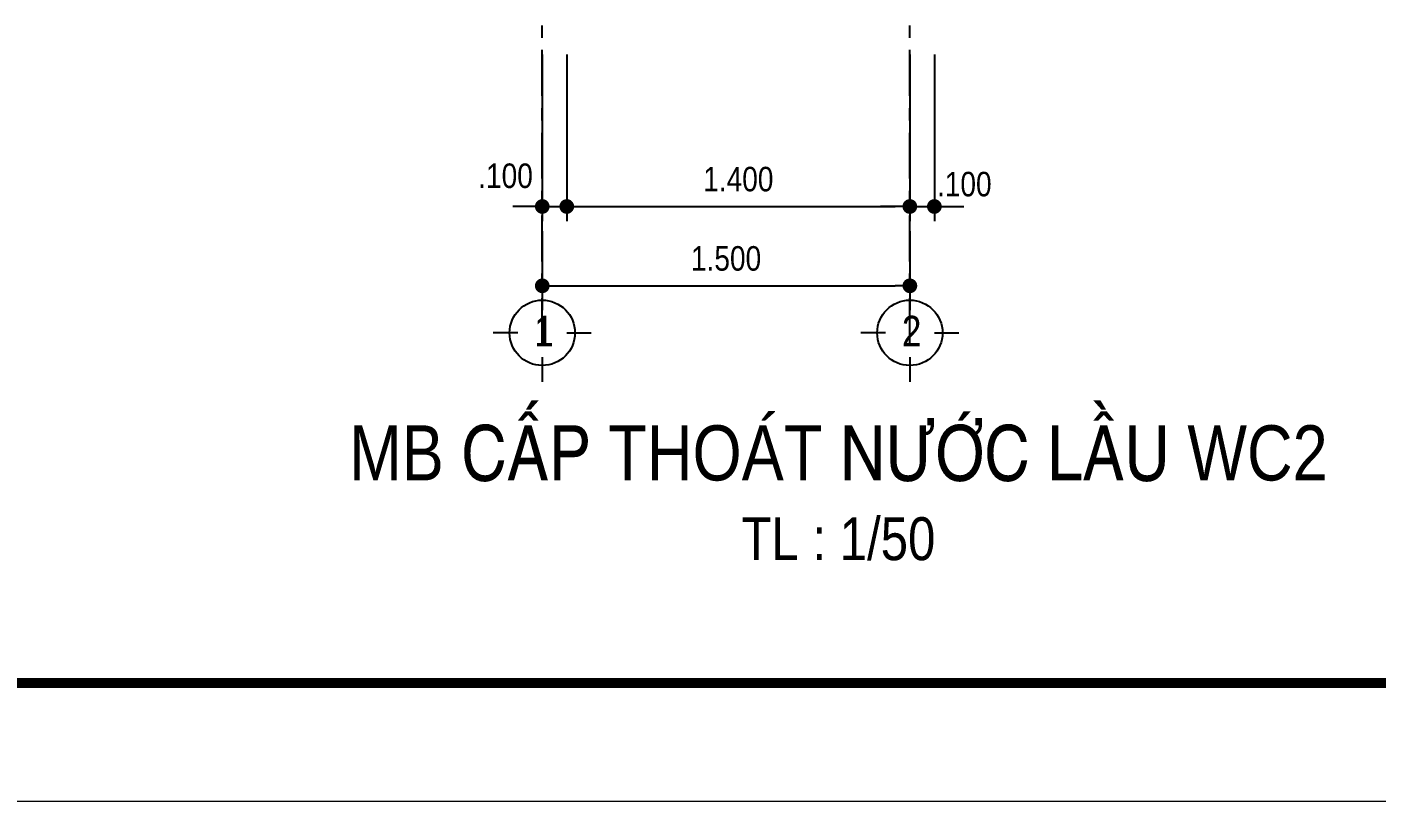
# Model space of a CAD drawing. Header units: millimetres. Extents: x -341 to 79, y 65 to 137.
# Drawn here: x -203.33 to -192.32, y 107.61 to 113.92 of the extents above; entities that cross this region are included whole.
import ezdxf

# ---------------------------------------------------------------- set-up
doc = ezdxf.new("R2010")
doc.units = ezdxf.units.MM
doc.header["$LTSCALE"] = 0.3
doc.header["$MEASUREMENT"] = 0
doc.linetypes.add('CENTER', pattern=[2, 1.25, -0.25, 0.25, -0.25])
doc.layers.get('0').update_dxf_attribs({"linetype": 'CONTINUOUS', "lineweight": 13})
doc.layers.get('DEFPOINTS').update_dxf_attribs({"linetype": 'CONTINUOUS', "lineweight": 13})
for name, color, linetype in [('CHU', 3, 'CONTINUOUS'), ('HATCH', 8, 'CONTINUOUS'), ('LAYER 1', 1, 'CONTINUOUS'), ('LAYER1', 1, 'CONTINUOUS'), ('LAYER7', 7, 'CONTINUOUS')]:
    doc.layers.add(name, color=color, linetype=linetype)
doc.styles.add('HELVE-KT', font='VHELVCN.TTF')
doc.dimstyles.new('1-50', dxfattribs={"dimtxt": 0.2, "dimasz": 0.12, "dimexe": 0.12, "dimexo": 0.2, "dimgap": 0.12, "dimtad": 1, "dimdec": 3, "dimlfac": 0.5, "dimzin": 4, "dimdsep": 46, "dimtxsty": 'HELVE-KT', "dimblk1": 'DOT', "dimblk2": 'DOT', "dimsah": 1, "dimcen": -0.18, "dimadec": 3, "dimazin": 0, "dimtfac": 1, "dimtdec": 3, "dimtmove": 2, "dimatfit": 3, "dimldrblk": 'DOT', "dimfxl": 0, "dimtolj": 1, "dimtzin": 4, "dimarcsym": 0})

# ---------------------------------------------------------------- blocks, each defined once
blk = doc.blocks.new('_DOT')
at = {"color": 0, "linetype": 'ByBlock'}
blk.add_line((-0.5, 0), (-1, 0), dxfattribs=at)
at = {"color": 0, "linetype": 'ByBlock', "const_width": 0.5}
blk.add_lwpolyline([(-0.25, 0, 1), (0.25, 0, 1)], format="xyb", close=True, dxfattribs=at)
blk = doc.blocks.new('*D55')
at = {"layer": 'DEFPOINTS', "color": 0, "lineweight": -2, "ltscale": 5}
for p in [(-199.120758823153, 112.4603594958691), (-196.120758823153, 112.4603594958691), (-196.120758823153, 111.8132465237661)]:
    blk.add_point(p, dxfattribs=at)
at = {"layer": 'LAYER 1', "color": 0, "lineweight": -2, "ltscale": 5}
for p, q in [((-199.120758823153, 112.2603594958691), (-199.120758823153, 111.693246523766)), ((-196.120758823153, 112.2603594958691), (-196.120758823153, 111.693246523766)), ((-199.000758823153, 111.8132465237661), (-196.240758823153, 111.8132465237661))]:
    blk.add_line(p, q, dxfattribs=at)
at = {"layer": 'LAYER 1', "color": 0, "lineweight": -2, "ltscale": 5, "xscale": 0.12, "yscale": 0.12, "zscale": 0.12, "rotation": 180}
blk.add_blockref('_DOT', (-199.120758823153, 111.8132465237661), dxfattribs=at)
at = {"layer": 'LAYER 1', "color": 0, "lineweight": -2, "ltscale": 5, "xscale": 0.12, "yscale": 0.12, "zscale": 0.12}
blk.add_blockref('_DOT', (-196.120758823153, 111.8132465237661), dxfattribs=at)
at = {"layer": 'LAYER 1', "color": 0, "ltscale": 5, "insert": (-197.620758823153, 112.0353798570994), "char_height": 0.2, "attachment_point": 5, "style": 'HELVE-KT'}
blk.add_mtext('\\A1;1.500', dxfattribs=at)
blk = doc.blocks.new('*D58')
at = {"layer": 'DEFPOINTS', "color": 0, "lineweight": -2, "ltscale": 5}
for p in [(-199.120758823153, 113.9015722852575), (-198.9207588231996, 113.9015722852575), (-198.9207588231996, 112.4603594958691)]:
    blk.add_point(p, dxfattribs=at)
at = {"layer": 'LAYER 1', "color": 0, "lineweight": -2, "ltscale": 5}
for p, q in [((-199.120758823153, 113.7015722852575), (-199.120758823153, 112.3403594958691)), ((-198.9207588231996, 113.7015722852575), (-198.9207588231996, 112.3403594958691)), ((-199.240758823153, 112.4603594958691), (-199.360758823153, 112.4603594958691)), ((-199.120758823153, 112.4603594958691), (-198.9207588231996, 112.4603594958691)), ((-198.8007588231996, 112.4603594958691), (-198.6807588231996, 112.4603594958691))]:
    blk.add_line(p, q, dxfattribs=at)
at = {"layer": 'LAYER 1', "color": 0, "lineweight": -2, "ltscale": 5, "xscale": 0.12, "yscale": 0.12, "zscale": 0.12}
blk.add_blockref('_DOT', (-199.120758823153, 112.4603594958691), dxfattribs=at)
at = {"layer": 'LAYER 1', "color": 0, "lineweight": -2, "ltscale": 5, "xscale": 0.12, "yscale": 0.12, "zscale": 0.12, "rotation": 180}
blk.add_blockref('_DOT', (-198.9207588231996, 112.4603594958691), dxfattribs=at)
at = {"layer": 'LAYER 1', "color": 0, "ltscale": 5, "insert": (-199.4205712820306, 112.7097595800089), "char_height": 0.2, "attachment_point": 5, "style": 'HELVE-KT'}
blk.add_mtext('\\A1;.100', dxfattribs=at)
blk = doc.blocks.new('*D59')
at = {"layer": 'DEFPOINTS', "color": 0, "lineweight": -2, "ltscale": 5}
for p in [(-198.9207588231996, 113.9015722852575), (-196.120758823153, 113.9015722852575), (-196.120758823153, 112.4603594958691)]:
    blk.add_point(p, dxfattribs=at)
at = {"layer": 'LAYER 1', "color": 0, "lineweight": -2, "ltscale": 5}
for p, q in [((-198.9207588231996, 113.7015722852575), (-198.9207588231996, 112.3403594958691)), ((-196.120758823153, 113.7015722852575), (-196.120758823153, 112.3403594958691)), ((-198.8007588231996, 112.4603594958691), (-196.240758823153, 112.4603594958691))]:
    blk.add_line(p, q, dxfattribs=at)
at = {"layer": 'LAYER 1', "color": 0, "lineweight": -2, "ltscale": 5, "xscale": 0.12, "yscale": 0.12, "zscale": 0.12, "rotation": 180}
blk.add_blockref('_DOT', (-198.9207588231996, 112.4603594958691), dxfattribs=at)
at = {"layer": 'LAYER 1', "color": 0, "lineweight": -2, "ltscale": 5, "xscale": 0.12, "yscale": 0.12, "zscale": 0.12}
blk.add_blockref('_DOT', (-196.120758823153, 112.4603594958691), dxfattribs=at)
at = {"layer": 'LAYER 1', "color": 0, "ltscale": 5, "insert": (-197.5207588231763, 112.6824928292024), "char_height": 0.2, "attachment_point": 5, "style": 'HELVE-KT'}
blk.add_mtext('\\A1;1.400', dxfattribs=at)
blk = doc.blocks.new('*D60')
at = {"layer": 'DEFPOINTS', "color": 0, "lineweight": -2, "ltscale": 5}
for p in [(-196.120758823153, 113.9015722852575), (-195.9207588231996, 113.9015722852575), (-195.9207588231996, 112.4603594958691)]:
    blk.add_point(p, dxfattribs=at)
at = {"layer": 'LAYER 1', "color": 0, "lineweight": -2, "ltscale": 5}
for p, q in [((-196.120758823153, 113.7015722852575), (-196.120758823153, 112.3403594958691)), ((-195.9207588231996, 113.7015722852575), (-195.9207588231996, 112.3403594958691)), ((-196.240758823153, 112.4603594958691), (-196.360758823153, 112.4603594958691)), ((-196.120758823153, 112.4603594958691), (-195.9207588231996, 112.4603594958691)), ((-195.8007588231996, 112.4603594958691), (-195.6807588231996, 112.4603594958691))]:
    blk.add_line(p, q, dxfattribs=at)
at = {"layer": 'LAYER 1', "color": 0, "lineweight": -2, "ltscale": 5, "xscale": 0.12, "yscale": 0.12, "zscale": 0.12}
blk.add_blockref('_DOT', (-196.120758823153, 112.4603594958691), dxfattribs=at)
at = {"layer": 'LAYER 1', "color": 0, "lineweight": -2, "ltscale": 5, "xscale": 0.12, "yscale": 0.12, "zscale": 0.12, "rotation": 180}
blk.add_blockref('_DOT', (-195.9207588231996, 112.4603594958691), dxfattribs=at)
at = {"layer": 'LAYER 1', "color": 0, "ltscale": 5, "insert": (-195.6765142564593, 112.6415648061458), "char_height": 0.2, "attachment_point": 5, "style": 'HELVE-KT'}
blk.add_mtext('\\A1;.100', dxfattribs=at)

msp = doc.modelspace()

# ---------------------------------------------------------------- linework, layer by layer
at = {"layer": 'CHU'}
for points in [[(-199.120758823153, 111.8132465235332), (-199.120758823153, 111.6132465235798)], [(-196.120758823153, 111.8132465236496), (-196.120758823153, 111.6132465236962)], [(-199.3207588231647, 111.4299131902309), (-199.5207588231472, 111.4299131902309)], [(-198.9207588231559, 111.4299131902309), (-198.7207588231588, 111.4299131902309)], [(-196.3207588231647, 111.4299131903473), (-196.5207588231472, 111.4299131903473)], [(-195.9207588231559, 111.4299131903473), (-195.7207588231588, 111.4299131903473)], [(-199.120758823153, 111.2299131902775), (-199.120758823153, 111.0299131902077)], [(-196.120758823153, 111.2299131903939), (-196.120758823153, 111.0299131903241)]]:
    msp.add_lwpolyline(points, dxfattribs=at)
for centre in [(-199.120758823153, 111.4299131902309), (-196.120758823153, 111.4299131903473)]:
    msp.add_circle(centre, 0.2666666666666667, dxfattribs=at)
at = {"layer": 'DEFPOINTS', "linetype": 'Continuous', "ltscale": 0.08}
msp.add_lwpolyline([(-215.2157092974019, 107.6100541906637), (-173.2157092974019, 107.6100541906637), (-173.2157092974019, 137.3100541906753), (-215.2157092974019, 137.3100541906753)], close=True, dxfattribs=at)
at = {"layer": 'HATCH', "linetype": 'CENTER'}
for points in [[(-199.120758823153, 111.3374850612974), (-199.120758823153, 124.8967936196506)], [(-196.120758823153, 111.3374850612974), (-196.120758823153, 124.8967936196506)]]:
    msp.add_lwpolyline(points, dxfattribs=at)
at = {"layer": 'LAYER7', "linetype": 'Continuous', "const_width": 0.08}
msp.add_lwpolyline([(-174.2157092974019, 136.3475073742304), (-213.415709297399, 136.3475073742304), (-213.415709297399, 108.5726010071668), (-174.2157092974019, 108.5726010071668)], close=True, dxfattribs=at)

# ---------------------------------------------------------------- texts
at = {"layer": 'LAYER 1', "linetype": 'Continuous', "ltscale": 0.4, "insert": (-196.7039680680906, 110.6751598088096), "char_height": 0.2, "width": 8.122671588748346, "attachment_point": 2, "style": 'HELVE-KT'}
msp.add_mtext('{\\H2.25x;MB CAÁP THOAÙT NÖÔÙC LAÀU WC2}  \\P{\\H1.75x;TL : 1/50}', dxfattribs=at)
at = {"layer": 'LAYER1', "linetype": 'Continuous', "ltscale": 0.05, "char_height": 0.25, "width": 13.09733333333333, "attachment_point": 1, "style": 'HELVE-KT'}
for s, insert in [('1', (-199.1859354448582, 111.5684561928876)), ('2', (-196.1859354448582, 111.568456193004))]:
    msp.add_mtext(s, dxfattribs=dict(at, insert=insert))

# ---------------------------------------------------------------- dimensions: what is measured, and where the dimension line sits
at = {"layer": 'LAYER 1', "ltscale": 5}
for base, p1, p2, picture, middle in [((-198.9207588231996, 112.4603594958691), (-199.120758823153, 113.9015722852575), (-198.9207588231996, 113.9015722852575), '*D58', (-199.4205712820306, 112.7097595800089)), ((-195.9207588231996, 112.4603594958691), (-196.120758823153, 113.9015722852575), (-195.9207588231996, 113.9015722852575), '*D60', (-195.6765142564593, 112.6415648061458))]:
    dim = msp.add_linear_dim(base=base, p1=p1, p2=p2, dimstyle='1-50', dxfattribs=at)
    dim.commit()
    dim.dimension.update_dxf_attribs({"geometry": picture, "text_midpoint": middle, "dimtype": 160})
dim = msp.add_linear_dim(base=(-196.120758823153, 112.4603594958691), p1=(-198.9207588231996, 113.9015722852575), p2=(-196.120758823153, 113.9015722852575), dimstyle='1-50', dxfattribs=at)
dim.commit()
dim.dimension.update_dxf_attribs({"geometry": '*D59', "text_midpoint": (-197.5207588231763, 112.6824928292024)})
dim = msp.add_linear_dim(base=(-196.120758823153, 111.8132465237661), p1=(-199.120758823153, 112.4603594958691), p2=(-196.120758823153, 112.4603594958691), angle=180, dimstyle='1-50', dxfattribs=at)
dim.commit()
dim.dimension.update_dxf_attribs({"geometry": '*D55', "text_midpoint": (-197.620758823153, 112.0353798570994)})

doc.saveas('drawing.dxf')
